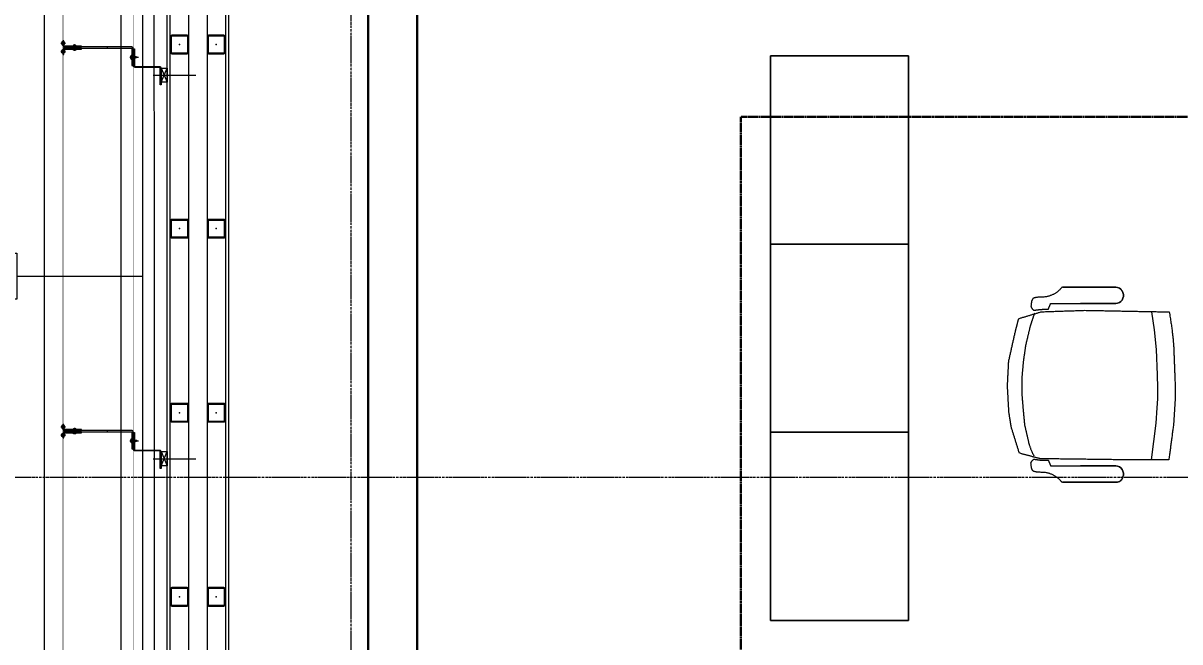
# Model space of a CAD drawing. Extents: x -1439 to 23780, y -1362 to 4476.
# Drawn here: x 1115.5 to 1492.7, y 1131.3 to 1333 of the extents above; entities that cross this region are included whole.
import ezdxf
from ezdxf.enums import TextEntityAlignment as Align

# ---------------------------------------------------------------- set-up
doc = ezdxf.new("R2010")
doc.units = 0
doc.header["$MEASUREMENT"] = 0
doc.linetypes.add('Audi$0$DASHDOT2', pattern=[0.5, 0.25, -0.125, 0, -0.125])
doc.linetypes.add('DASHED2', pattern=[0.375, 0.25, -0.125])
doc.layers.get('0').update_dxf_attribs({"color": 9, "lineweight": 9})
for name, color, linetype, lineweight in [('Audi$0$05', 8, 'Continuous', 9), ('Audi$0$06D', 8, 'Continuous', 9), ('Audi$0$10', 8, 'Continuous', 9), ('Audi$0$11', 8, 'Continuous', 9), ('Audi$0$22', 8, 'Continuous', 9), ('Audi$0$24', 8, 'Audi$0$DASHDOT2', 9), ('Audi$0$33', 8, 'Audi$0$BATTING', 9), ('E-KABLO', 7, 'Continuous', 30)]:
    doc.layers.add(name, color=color, linetype=linetype, lineweight=lineweight)
doc.styles.add('Audi$0$Arial', font='arial.ttf', dxfattribs={"height": 2.5})
doc.linetypes.add('Audi$0$BATTING', pattern='A,0.0001,-0.1,[134,ltypeshp.shx,S=0.1,R=0,X=-0.1,Y=0],-0.2,[134,ltypeshp.shx,S=0.1,R=180,X=0.1,Y=0],-0.1', length=0.4001)

# ---------------------------------------------------------------- blocks, each defined once
blk = doc.blocks.new('Audi$0$0_wallno')
blk.add_lwpolyline([(-7.84, 1.5), (7.942, 1.5), (7.942, -1.5), (-7.84, -1.5)], close=True)
blk.add_lwpolyline([(7.942, 0), (16.132, 0)])
at = {"style": 'Audi$0$Arial'}
blk.add_attdef('GENISLIK', text='', height=2, dxfattribs=at).set_placement((8.442, 0), align=Align.BOTTOM_LEFT)
blk.add_attdef('DUVARNO', text='', height=2, dxfattribs=at).set_placement((0, 0), align=Align.MIDDLE_CENTER)
blk.add_attdef('YUKSEKLIK', text='', height=2, dxfattribs=at).set_placement((8.442, -0.5), align=Align.TOP_LEFT)
blk = doc.blocks.new('Audi$0$Group-41-1')
for p, q in [((384804.5645, 69162.035), (384804.5645, 69161.585)), ((384805.1779, 69162.035), (384804.5645, 69162.035)), ((384805.1779, 69161.585), (384805.1779, 69162.035)), ((384804.5645, 69161.585), (384805.1779, 69161.585))]:
    blk.add_line(p, q)
at = {"flags": 128}
blk.add_lwpolyline([(384804.5645, 69162.035), (384805.1779, 69162.035), (384805.1779, 69161.585), (384804.5645, 69161.585)], close=True, dxfattribs=at)
blk = doc.blocks.new('Audi$0$Group-42-1')
at = {"layer": 'Audi$0$05', "color": 7}
for p in [(-1.2267, 0), (-0.6133, 0), (0, 0)]:
    blk.add_blockref('Audi$0$Group-41-1', p, dxfattribs=at)
blk = doc.blocks.new('Audi$0$Group-258-1')
at = {"linetype": 'Continuous'}
for p, q in [((384800.0983, 69164.505), (384800.0936, 69164.5084)), ((384800.71, 69164.505), (384800.7146, 69164.5084)), ((384800.2257, 69164.3995), (384800.1668, 69164.4084)), ((384800.2892, 69164.3936), (384800.2257, 69164.3995)), ((384800.3717, 69164.3904), (384800.2892, 69164.3936)), ((384800.4137, 69164.389), (384800.3717, 69164.3904)), ((384800.4502, 69164.389), (384800.4137, 69164.389)), ((384800.4792, 69164.3908), (384800.4502, 69164.389)), ((384800.5299, 69164.394), (384800.4792, 69164.3908)), ((384800.5895, 69164.4019), (384800.5299, 69164.394)), ((384800.6491, 69164.4097), (384800.5895, 69164.4019))]:
    blk.add_line(p, q, dxfattribs=at)
at = {"linetype": 'Continuous', "flags": 128}
for points in [[(384800.0862, 69164.6997), (384800.0862, 69164.6409), (384800.0862, 69164.6409)], [(384800.722, 69164.6997), (384800.722, 69164.6409), (384800.722, 69164.6409)], [(384800.0862, 69164.6409), (384800.0862, 69164.5259), (384800.0862, 69164.6409)], [(384800.1395, 69164.5259), (384800.1395, 69164.6409), (384800.1395, 69164.6409)], [(384800.6687, 69164.5259), (384800.6687, 69164.6409), (384800.6687, 69164.6409)], [(384800.722, 69164.6409), (384800.722, 69164.5259), (384800.722, 69164.6409)], [(384800.0862, 69164.5259), (384800.0862, 69164.5259), (384800.087, 69164.52)], [(384800.0862, 69164.5259), (384800.087, 69164.52), (384800.087, 69164.52)], [(384800.087, 69164.52), (384800.087, 69164.52), (384800.0892, 69164.5143)], [(384800.087, 69164.52), (384800.0892, 69164.5143), (384800.0892, 69164.5143)], [(384800.0892, 69164.5143), (384800.0892, 69164.5143), (384800.0929, 69164.5094)], [(384800.0892, 69164.5143), (384800.0936, 69164.5084), (384800.0929, 69164.5094)], [(384800.0977, 69164.5054), (384800.0977, 69164.5054), (384800.1034, 69164.5026)], [(384800.0977, 69164.5054), (384800.1034, 69164.5026), (384800.1034, 69164.5026)], [(384800.1034, 69164.5026), (384800.1034, 69164.5026), (384800.1096, 69164.5011)], [(384800.1034, 69164.5026), (384800.1096, 69164.5011), (384800.1096, 69164.5011)], [(384800.1096, 69164.5011), (384800.1096, 69164.5011), (384800.1161, 69164.5011)], [(384800.1096, 69164.5011), (384800.1161, 69164.5011), (384800.1161, 69164.5011)], [(384800.1161, 69164.5011), (384800.1161, 69164.5011), (384800.1223, 69164.5026)], [(384800.1161, 69164.5011), (384800.1223, 69164.5026), (384800.1223, 69164.5026)], [(384800.1223, 69164.5026), (384800.1223, 69164.5026), (384800.128, 69164.5054)], [(384800.1223, 69164.5026), (384800.128, 69164.5054), (384800.128, 69164.5054)], [(384800.128, 69164.5054), (384800.128, 69164.5054), (384800.1328, 69164.5094)], [(384800.128, 69164.5054), (384800.1328, 69164.5094), (384800.1328, 69164.5094)], [(384800.1328, 69164.5094), (384800.1328, 69164.5094), (384800.1365, 69164.5143)], [(384800.1328, 69164.5094), (384800.1365, 69164.5143), (384800.1365, 69164.5143)], [(384800.1365, 69164.5143), (384800.1365, 69164.5143), (384800.1387, 69164.52)], [(384800.1365, 69164.5143), (384800.1387, 69164.52), (384800.1387, 69164.52)], [(384800.1387, 69164.52), (384800.1387, 69164.52), (384800.1395, 69164.5259)], [(384800.1387, 69164.52), (384800.1395, 69164.5259), (384800.1395, 69164.5259)], [(384800.6695, 69164.52), (384800.6695, 69164.52), (384800.6687, 69164.5259)], [(384800.6695, 69164.52), (384800.6687, 69164.5259), (384800.6687, 69164.5259)], [(384800.6718, 69164.5143), (384800.6718, 69164.5143), (384800.6695, 69164.52)], [(384800.6718, 69164.5143), (384800.6695, 69164.52), (384800.6695, 69164.52)], [(384800.6754, 69164.5094), (384800.6754, 69164.5094), (384800.6718, 69164.5143)], [(384800.6754, 69164.5094), (384800.6718, 69164.5143), (384800.6718, 69164.5143)], [(384800.6802, 69164.5054), (384800.6802, 69164.5054), (384800.6754, 69164.5094)], [(384800.6802, 69164.5054), (384800.6754, 69164.5094), (384800.6754, 69164.5094)], [(384800.6859, 69164.5026), (384800.6859, 69164.5026), (384800.6802, 69164.5054)], [(384800.6859, 69164.5026), (384800.6802, 69164.5054), (384800.6802, 69164.5054)], [(384800.6922, 69164.5011), (384800.6922, 69164.5011), (384800.6859, 69164.5026)], [(384800.6922, 69164.5011), (384800.6859, 69164.5026), (384800.6859, 69164.5026)], [(384800.6986, 69164.5011), (384800.6986, 69164.5011), (384800.6922, 69164.5011)], [(384800.6986, 69164.5011), (384800.6922, 69164.5011), (384800.6922, 69164.5011)], [(384800.7048, 69164.5026), (384800.7048, 69164.5026), (384800.6986, 69164.5011)], [(384800.7048, 69164.5026), (384800.6986, 69164.5011), (384800.6986, 69164.5011)], [(384800.7105, 69164.5054), (384800.7105, 69164.5054), (384800.7048, 69164.5026)], [(384800.7105, 69164.5054), (384800.7048, 69164.5026), (384800.7048, 69164.5026)], [(384800.719, 69164.5143), (384800.7146, 69164.5084), (384800.7153, 69164.5094)], [(384800.719, 69164.5143), (384800.719, 69164.5143), (384800.7153, 69164.5094)], [(384800.7213, 69164.52), (384800.7213, 69164.52), (384800.719, 69164.5143)], [(384800.7213, 69164.52), (384800.719, 69164.5143), (384800.719, 69164.5143)], [(384800.722, 69164.5259), (384800.722, 69164.5259), (384800.7213, 69164.52)], [(384800.722, 69164.5259), (384800.7213, 69164.52), (384800.7213, 69164.52)]]:
    blk.add_lwpolyline(points, close=True, dxfattribs=at)
at = {"linetype": 'Continuous'}
for points in [[(384800.4074, 69164.8792), (384800.3673, 69164.8772), (384800.3272, 69164.8751)], [(384800.4932, 69164.8746), (384800.4503, 69164.8769), (384800.4074, 69164.8792)], [(384800.1886, 69164.8426), (384800.1775, 69164.8055), (384800.1663, 69164.7685)], [(384800.2312, 69164.8536), (384800.2099, 69164.8481), (384800.1886, 69164.8426)], [(384800.3272, 69164.8751), (384800.2792, 69164.8644), (384800.2312, 69164.8536)], [(384800.5432, 69164.8666), (384800.5182, 69164.8706), (384800.4932, 69164.8746)], [(384800.6271, 69164.8405), (384800.5851, 69164.8535), (384800.5432, 69164.8666)], [(384800.6454, 69164.7717), (384800.6363, 69164.8061), (384800.6271, 69164.8405)], [(384800.1182, 69164.7571), (384800.1184, 69164.788), (384800.1261, 69164.8013), (384800.1481, 69164.8026)], [(384800.1481, 69164.8026), (384800.1523, 69164.8031), (384800.1616, 69164.7937)], [(384800.2113, 69164.8039), (384800.1911, 69164.7972), (384800.1708, 69164.7905)], [(384800.2746, 69164.8191), (384800.2429, 69164.8115), (384800.2113, 69164.8039)], [(384800.3252, 69164.8264), (384800.2999, 69164.8227), (384800.2746, 69164.8191)], [(384800.3841, 69164.8318), (384800.3546, 69164.8291), (384800.3252, 69164.8264)], [(384800.4307, 69164.8318), (384800.4074, 69164.8318), (384800.3841, 69164.8318)], [(384800.4872, 69164.8271), (384800.4589, 69164.8295), (384800.4307, 69164.8318)], [(384800.5356, 69164.8225), (384800.5114, 69164.8248), (384800.4872, 69164.8271)], [(384800.5919, 69164.8096), (384800.5638, 69164.8161), (384800.5356, 69164.8225)], [(384800.637, 69164.7924), (384800.6046, 69164.8075), (384800.5919, 69164.8096)], [(384800.6601, 69164.8026), (384800.656, 69164.8031), (384800.6466, 69164.7937)], [(384800.69, 69164.7571), (384800.6898, 69164.788), (384800.6822, 69164.8013), (384800.6601, 69164.8026)], [(384800.1585, 69164.7715), (384800.1583, 69164.7588), (384800.158, 69164.7461)], [(384800.1616, 69164.7937), (384800.1601, 69164.7826), (384800.1585, 69164.7715)], [(384800.1663, 69164.7685), (384800.1639, 69164.6975), (384800.1616, 69164.6266)], [(384800.6491, 69164.4746), (384800.6472, 69164.6232), (384800.6454, 69164.7717)], [(384800.6466, 69164.7937), (384800.6482, 69164.7826), (384800.6497, 69164.7715)], [(384800.6497, 69164.7715), (384800.65, 69164.7588), (384800.6502, 69164.7461)], [(384800.0854, 69164.7011), (384800.1126, 69164.7212), (384800.1182, 69164.7571)], [(384800.158, 69164.7461), (384800.1488, 69164.7423), (384800.1395, 69164.7385)], [(384800.1395, 69164.7385), (384800.1395, 69164.6897), (384800.1395, 69164.6409)], [(384800.6502, 69164.7461), (384800.6595, 69164.7423), (384800.6687, 69164.7385)], [(384800.6687, 69164.7385), (384800.6687, 69164.6897), (384800.6687, 69164.6409)], [(384800.7229, 69164.7011), (384800.6957, 69164.7212), (384800.69, 69164.7571)], [(384800.1616, 69164.6266), (384800.1642, 69164.4892), (384800.1668, 69164.3518)], [(384800.6491, 69164.3531), (384800.6491, 69164.4138), (384800.6491, 69164.4746)], [(384800.1668, 69164.3518), (384800.2302, 69164.3409), (384800.278, 69164.3374)], [(384800.5299, 69164.3374), (384800.5895, 69164.3452), (384800.6491, 69164.3531)], [(384800.278, 69164.3374), (384800.3427, 69164.3349), (384800.4074, 69164.3324)], [(384800.4074, 69164.3324), (384800.4288, 69164.3324), (384800.4502, 69164.3324)], [(384800.4502, 69164.3324), (384800.4901, 69164.3349), (384800.5299, 69164.3374)]]:
    blk.add_open_spline(points, degree=2, dxfattribs=at)
blk = doc.blocks.new('Audi$0$p- alum kaplama profil')
at = {"lineweight": 13}
blk.add_lwpolyline([(7.12, 12.59), (7.12, 26.49)], dxfattribs=at)
at = {"lineweight": 18}
blk.add_lwpolyline([(4.09, 6.16), (-1.41, 6.16), (-1.41, 6.46), (4.09, 6.46, 0.414214), (4.29, 6.66), (4.29, 14.66, -0.414214), (4.79, 15.16), (10.29, 15.16), (10.29, 14.86), (4.79, 14.86, 0.414214), (4.59, 14.66), (4.59, 6.66, -0.414214)], format="xyb", close=True, dxfattribs=at)
at = {"lineweight": 5}
blk.add_lwpolyline([(9.44, 15.16), (4.79, 15.16), (4.79, 17.16), (9.44, 17.16)], close=True, dxfattribs=at)
for points in [[(4.79, 15.16), (9.44, 17.16)], [(9.44, 15.16), (4.79, 17.16)]]:
    blk.add_lwpolyline(points, dxfattribs=at)
blk.add_lwpolyline([(-2.06, 5.56), (-2.06, -2.34), (-2.06, -15.69), (-1.66, -15.69), (-1.66, -2.34), (-1.66, 5.56), (-1.66, 5.56), (-1.66, 5.57), (-1.66, 5.57), (-1.66, 5.58), (-1.66, 5.58), (-1.65, 5.59), (-1.65, 5.59), (-1.65, 5.59), (-1.65, 5.6), (-1.65, 5.6), (-1.64, 5.61), (-1.64, 5.61), (-1.64, 5.62), (-1.64, 5.62), (-1.63, 5.62), (-1.63, 5.63), (-1.63, 5.63), (-1.62, 5.63), (-1.62, 5.64), (-1.61, 5.64), (-1.61, 5.64), (-1.61, 5.64), (-1.6, 5.65), (-1.6, 5.65), (-1.59, 5.65), (-1.59, 5.65), (-1.58, 5.65), (-1.58, 5.65), (-1.57, 5.66), (-1.57, 5.66), (-1.56, 5.66), (-1.56, 5.66), (3.94, 5.66), (3.94, 6.06), (-1.56, 6.06), (-1.58, 6.06), (-1.61, 6.05), (-1.63, 6.05), (-1.66, 6.05), (-1.68, 6.04), (-1.7, 6.03), (-1.73, 6.03), (-1.75, 6.02), (-1.77, 6.01), (-1.79, 6), (-1.82, 5.99), (-1.84, 5.97), (-1.86, 5.96), (-1.88, 5.94), (-1.89, 5.93), (-1.91, 5.91), (-1.93, 5.89), (-1.95, 5.87), (-1.96, 5.85), (-1.97, 5.83), (-1.99, 5.81), (-2, 5.79), (-2.01, 5.77), (-2.02, 5.75), (-2.03, 5.72), (-2.04, 5.7), (-2.04, 5.68), (-2.05, 5.65), (-2.05, 5.63), (-2.06, 5.61), (-2.06, 5.58)], close=True)
blk.add_lwpolyline([(-1.66, -2.34), (-2.06, -2.34)])
for points in [[(-2.36, -10.84), (-2.36, -16.39), (-2.36, -16.39, -0.414214), (-2.51, -16.54), (-2.51, -16.54), (-4.06, -16.54), (-4.06, -16.84), (-2.51, -16.84), (-2.51, -16.84, 0.414214), (-2.06, -16.39), (-2.06, -10.84)], [(-1.36, -10.84), (-1.66, -10.84), (-1.66, -16.39, 0.414214), (-1.21, -16.84), (-1.21, -16.84), (0.34, -16.84), (0.34, -16.54), (-1.21, -16.54), (-1.21, -16.54, -0.414214), (-1.36, -16.39), (-1.36, -16.39)]]:
    blk.add_lwpolyline(points, format="xyb", close=True)
for points in [[(1.05, 6.91, -10), (1.29, 7.56, -10)], [(1.29, 4.93, -10), (1.29, 7.8, -10)], [(1.53, 6.82, -10), (1.29, 7.56, -10)], [(0.67, 5.66, -10), (1.91, 5.66, -10)], [(0.67, 5.66, -10), (0.67, 5.64, -10), (0.67, 5.62, -10), (0.67, 5.6, -10), (0.68, 5.58, -10), (0.68, 5.56, -10), (0.69, 5.54, -10), (0.69, 5.52, -10), (0.7, 5.5, -10), (0.7, 5.48, -10), (0.71, 5.46, -10), (0.72, 5.45, -10), (0.73, 5.43, -10), (0.74, 5.41, -10), (0.75, 5.4, -10), (0.76, 5.38, -10), (0.77, 5.36, -10), (0.79, 5.35, -10), (0.8, 5.33, -10), (0.81, 5.32, -10), (0.83, 5.31, -10), (0.84, 5.29, -10), (0.86, 5.28, -10), (0.87, 5.27, -10), (0.89, 5.26, -10), (0.91, 5.25, -10), (0.92, 5.24, -10), (0.94, 5.23, -10), (0.96, 5.22, -10), (0.98, 5.21, -10), (1, 5.21, -10), (1.02, 5.2, -10), (1.03, 5.2, -10)], [(0.96, 5.66, -10), (0.97, 5.66, -10), (0.97, 5.66, -10), (0.97, 5.66, -10), (0.98, 5.66, -10), (0.98, 5.66, -10), (0.99, 5.66, -10), (0.99, 5.66, -10), (1, 5.66, -10), (1, 5.67, -10), (1, 5.67, -10), (1.01, 5.67, -10), (1.01, 5.67, -10), (1.01, 5.67, -10), (1.02, 5.68, -10), (1.02, 5.68, -10), (1.02, 5.68, -10), (1.03, 5.69, -10), (1.03, 5.69, -10), (1.03, 5.69, -10), (1.04, 5.7, -10), (1.04, 5.7, -10), (1.04, 5.7, -10), (1.04, 5.71, -10), (1.04, 5.71, -10), (1.05, 5.72, -10), (1.05, 5.72, -10), (1.05, 5.72, -10), (1.05, 5.73, -10), (1.05, 5.73, -10), (1.05, 5.74, -10), (1.05, 5.74, -10), (1.05, 5.75, -10)], [(1.61, 6.87, -10), (0.98, 6.96, -10)], [(1.33, 5.85, -10), (0.98, 5.88, -10)], [(1.56, 7.05, -10), (1.02, 7.13, -10)], [(1.03, 5.2, -10), (1.04, 5.2, -10), (1.05, 5.19, -10), (1.05, 5.19, -10), (1.06, 5.19, -10), (1.06, 5.19, -10), (1.07, 5.19, -10), (1.07, 5.19, -10), (1.08, 5.19, -10), (1.08, 5.19, -10), (1.09, 5.19, -10), (1.09, 5.18, -10), (1.1, 5.18, -10), (1.1, 5.18, -10), (1.11, 5.18, -10), (1.11, 5.18, -10), (1.12, 5.18, -10), (1.12, 5.18, -10), (1.13, 5.18, -10), (1.13, 5.18, -10), (1.14, 5.18, -10), (1.15, 5.18, -10), (1.15, 5.18, -10), (1.16, 5.17, -10), (1.16, 5.17, -10), (1.17, 5.17, -10), (1.17, 5.17, -10), (1.18, 5.17, -10), (1.18, 5.17, -10), (1.19, 5.17, -10), (1.19, 5.17, -10), (1.2, 5.17, -10), (1.2, 5.17, -10)], [(1.05, 5.83, -10), (1.05, 6.01, -10)], [(1.05, 5.75, -10), (1.05, 5.83, -10)], [(1.2, 5.17, -10), (1.2, 5.2, -10)], [(1.38, 5.2, -10), (1.2, 5.2, -10)], [(1.29, 6.16, -10), (1.29, 6.26, -10)], [(1.38, 5.17, -10), (1.38, 5.2, -10)], [(1.38, 5.17, -10), (1.38, 5.17, -10), (1.39, 5.17, -10), (1.39, 5.17, -10), (1.4, 5.17, -10), (1.41, 5.17, -10), (1.41, 5.17, -10), (1.42, 5.17, -10), (1.42, 5.17, -10), (1.43, 5.17, -10), (1.43, 5.18, -10), (1.44, 5.18, -10), (1.44, 5.18, -10), (1.45, 5.18, -10), (1.45, 5.18, -10), (1.46, 5.18, -10), (1.46, 5.18, -10), (1.47, 5.18, -10), (1.47, 5.18, -10), (1.48, 5.18, -10), (1.48, 5.18, -10), (1.49, 5.18, -10), (1.5, 5.19, -10), (1.5, 5.19, -10), (1.51, 5.19, -10), (1.51, 5.19, -10), (1.52, 5.19, -10), (1.52, 5.19, -10), (1.53, 5.19, -10), (1.53, 5.19, -10), (1.54, 5.19, -10), (1.54, 5.2, -10), (1.55, 5.2, -10)], [(1.53, 5.75, -10), (1.53, 5.92, -10)], [(1.53, 5.75, -10), (1.53, 5.74, -10), (1.53, 5.74, -10), (1.53, 5.73, -10), (1.53, 5.73, -10), (1.53, 5.72, -10), (1.54, 5.72, -10), (1.54, 5.72, -10), (1.54, 5.71, -10), (1.54, 5.71, -10), (1.54, 5.7, -10), (1.54, 5.7, -10), (1.55, 5.7, -10), (1.55, 5.69, -10), (1.55, 5.69, -10), (1.55, 5.69, -10), (1.56, 5.68, -10), (1.56, 5.68, -10), (1.56, 5.68, -10), (1.57, 5.67, -10), (1.57, 5.67, -10), (1.58, 5.67, -10), (1.58, 5.67, -10), (1.58, 5.67, -10), (1.59, 5.66, -10), (1.59, 5.66, -10), (1.6, 5.66, -10), (1.6, 5.66, -10), (1.6, 5.66, -10), (1.61, 5.66, -10), (1.61, 5.66, -10), (1.62, 5.66, -10), (1.62, 5.66, -10)], [(1.55, 5.2, -10), (1.57, 5.2, -10), (1.59, 5.21, -10), (1.6, 5.21, -10), (1.62, 5.22, -10), (1.64, 5.23, -10), (1.66, 5.24, -10), (1.68, 5.25, -10), (1.69, 5.26, -10), (1.71, 5.27, -10), (1.73, 5.28, -10), (1.74, 5.29, -10), (1.76, 5.31, -10), (1.77, 5.32, -10), (1.78, 5.33, -10), (1.8, 5.35, -10), (1.81, 5.36, -10), (1.82, 5.38, -10), (1.83, 5.4, -10), (1.84, 5.41, -10), (1.85, 5.43, -10), (1.86, 5.45, -10), (1.87, 5.46, -10), (1.88, 5.48, -10), (1.89, 5.5, -10), (1.89, 5.52, -10), (1.9, 5.54, -10), (1.9, 5.56, -10), (1.9, 5.58, -10), (1.91, 5.6, -10), (1.91, 5.62, -10), (1.91, 5.64, -10), (1.91, 5.66, -10)], [(-2.86, -13.04, 0), (-0.86, -13.04, 0)], [(-2.36, -12.52, 0), (-2.4, -12.53, 0), (-2.43, -12.56, 0), (-2.47, -12.58, 0), (-2.5, -12.6, 0), (-2.53, -12.63, 0), (-2.56, -12.66, 0), (-2.59, -12.69, 0), (-2.61, -12.73, 0), (-2.63, -12.76, 0), (-2.65, -12.8, 0), (-2.67, -12.84, 0), (-2.68, -12.88, 0), (-2.69, -12.92, 0), (-2.7, -12.96, 0), (-2.71, -13, 0), (-2.71, -13.04, 0), (-2.71, -13.08, 0), (-2.7, -13.13, 0), (-2.69, -13.17, 0), (-2.68, -13.21, 0), (-2.67, -13.25, 0), (-2.65, -13.28, 0), (-2.63, -13.32, 0), (-2.61, -13.36, 0), (-2.59, -13.39, 0), (-2.56, -13.42, 0), (-2.53, -13.45, 0), (-2.5, -13.48, 0), (-2.47, -13.51, 0), (-2.43, -13.53, 0), (-2.4, -13.55, 0), (-2.36, -13.57, 0)], [(-2.36, -13.04, 0), (-2.36, -12.52, 0)], [(-2.36, -13.04, 0), (-2.36, -12.73, 0)], [(-2.36, -12.73, 0), (-2.36, -13.04, 0)], [(-1.36, -12.73, 0), (-2.36, -12.73, 0)], [(-2.36, -13.04, 0), (-2.36, -13.36, 0)], [(-2.36, -13.04, 0), (-2.36, -13.57, 0)], [(-2.36, -13.36, 0), (-2.36, -13.04, 0)], [(-1.36, -13.36, 0), (-2.36, -13.36, 0)], [(-1.36, -13.04, 0), (-1.36, -12.37, 0)], [(-1.36, -13.72, 0), (-1.32, -13.68, 0), (-1.29, -13.65, 0), (-1.26, -13.61, 0), (-1.23, -13.58, 0), (-1.2, -13.54, 0), (-1.18, -13.5, 0), (-1.16, -13.45, 0), (-1.14, -13.41, 0), (-1.12, -13.37, 0), (-1.1, -13.32, 0), (-1.09, -13.28, 0), (-1.08, -13.23, 0), (-1.07, -13.18, 0), (-1.06, -13.14, 0), (-1.06, -13.09, 0), (-1.06, -13.04, 0), (-1.06, -12.99, 0), (-1.06, -12.95, 0), (-1.07, -12.9, 0), (-1.08, -12.85, 0), (-1.09, -12.81, 0), (-1.1, -12.76, 0), (-1.12, -12.72, 0), (-1.14, -12.67, 0), (-1.16, -12.63, 0), (-1.18, -12.59, 0), (-1.2, -12.55, 0), (-1.23, -12.51, 0), (-1.26, -12.47, 0), (-1.29, -12.43, 0), (-1.32, -12.4, 0), (-1.36, -12.37, 0)], [(-1.36, -13.04, 0), (-1.36, -13.72, 0)], [(-3.84, -17.04, 0), (-3.81, -17.07, 0), (-3.78, -17.1, 0), (-3.75, -17.12, 0), (-3.72, -17.15, 0), (-3.69, -17.17, 0), (-3.66, -17.19, 0), (-3.62, -17.21, 0), (-3.59, -17.23, 0), (-3.55, -17.24, 0), (-3.52, -17.26, 0), (-3.48, -17.27, 0), (-3.44, -17.28, 0), (-3.4, -17.28, 0), (-3.36, -17.29, 0), (-3.32, -17.29, 0), (-3.29, -17.29, 0), (-3.25, -17.29, 0), (-3.21, -17.29, 0), (-3.17, -17.28, 0), (-3.13, -17.28, 0), (-3.09, -17.27, 0), (-3.06, -17.26, 0), (-3.02, -17.24, 0), (-2.98, -17.23, 0), (-2.95, -17.21, 0), (-2.91, -17.19, 0), (-2.88, -17.17, 0), (-2.85, -17.15, 0), (-2.82, -17.12, 0), (-2.79, -17.1, 0), (-2.76, -17.07, 0), (-2.73, -17.04, 0)], [(-3.29, -17.04, 0), (-3.84, -17.04, 0)], [(-2.85, -16.54, 0), (-2.86, -16.51, 0), (-2.87, -16.47, 0), (-2.89, -16.44, 0), (-2.91, -16.41, 0), (-2.93, -16.38, 0), (-2.96, -16.35, 0), (-2.98, -16.33, 0), (-3.01, -16.31, 0), (-3.04, -16.29, 0), (-3.07, -16.27, 0), (-3.11, -16.25, 0), (-3.14, -16.24, 0), (-3.18, -16.23, 0), (-3.21, -16.22, 0), (-3.25, -16.22, 0), (-3.29, -16.22, 0), (-3.32, -16.22, 0), (-3.36, -16.22, 0), (-3.39, -16.23, 0), (-3.43, -16.24, 0), (-3.46, -16.25, 0), (-3.5, -16.27, 0), (-3.53, -16.29, 0), (-3.56, -16.31, 0), (-3.59, -16.33, 0), (-3.61, -16.35, 0), (-3.64, -16.38, 0), (-3.66, -16.41, 0), (-3.68, -16.44, 0), (-3.7, -16.47, 0), (-3.71, -16.51, 0), (-3.73, -16.54, 0)], [(-3.29, -16.54, 0), (-3.73, -16.54, 0)], [(-3.29, -16.54, 0), (-3.55, -16.54, 0)], [(-3.55, -16.54, 0), (-3.29, -16.54, 0)], [(-3.55, -17.04, 0), (-3.55, -16.54, 0)], [(-3.29, -17.54, 0), (-3.29, -16.04, 0)], [(-3.29, -16.54, 0), (-2.85, -16.54, 0)], [(-3.29, -16.54, 0), (-3.03, -16.54, 0)], [(-3.03, -16.54, 0), (-3.29, -16.54, 0)], [(-3.29, -17.04, 0), (-2.73, -17.04, 0)], [(-3.03, -17.04, 0), (-3.03, -16.54, 0)], [(-0.56, -17.04, 0), (-1.11, -17.04, 0)], [(0, -17.04, 0), (-0.03, -17.07, 0), (-0.06, -17.1, 0), (-0.09, -17.12, 0), (-0.12, -17.15, 0), (-0.15, -17.17, 0), (-0.18, -17.19, 0), (-0.22, -17.21, 0), (-0.25, -17.23, 0), (-0.29, -17.24, 0), (-0.33, -17.26, 0), (-0.36, -17.27, 0), (-0.4, -17.28, 0), (-0.44, -17.28, 0), (-0.48, -17.29, 0), (-0.52, -17.29, 0), (-0.56, -17.29, 0), (-0.59, -17.29, 0), (-0.63, -17.29, 0), (-0.67, -17.28, 0), (-0.71, -17.28, 0), (-0.75, -17.27, 0), (-0.79, -17.26, 0), (-0.82, -17.24, 0), (-0.86, -17.23, 0), (-0.89, -17.21, 0), (-0.93, -17.19, 0), (-0.96, -17.17, 0), (-0.99, -17.15, 0), (-1.02, -17.12, 0), (-1.05, -17.1, 0), (-1.08, -17.07, 0), (-1.11, -17.04, 0)], [(-1, -16.54, 0), (-0.98, -16.51, 0), (-0.97, -16.47, 0), (-0.95, -16.44, 0), (-0.93, -16.41, 0), (-0.91, -16.38, 0), (-0.88, -16.35, 0), (-0.86, -16.33, 0), (-0.83, -16.31, 0), (-0.8, -16.29, 0), (-0.77, -16.27, 0), (-0.73, -16.25, 0), (-0.7, -16.24, 0), (-0.66, -16.23, 0), (-0.63, -16.22, 0), (-0.59, -16.22, 0), (-0.56, -16.22, 0), (-0.52, -16.22, 0), (-0.48, -16.22, 0), (-0.45, -16.23, 0), (-0.41, -16.24, 0), (-0.38, -16.25, 0), (-0.34, -16.27, 0), (-0.31, -16.29, 0), (-0.28, -16.31, 0), (-0.25, -16.33, 0), (-0.23, -16.35, 0), (-0.2, -16.38, 0), (-0.18, -16.41, 0), (-0.16, -16.44, 0), (-0.14, -16.47, 0), (-0.13, -16.51, 0), (-0.12, -16.54, 0)], [(-0.56, -16.54, 0), (-1, -16.54, 0)], [(-0.56, -16.54, 0), (-0.82, -16.54, 0)], [(-0.82, -16.54, 0), (-0.56, -16.54, 0)], [(-0.82, -17.04, 0), (-0.82, -16.54, 0)], [(-0.56, -17.54, 0), (-0.56, -16.04, 0)], [(-0.56, -16.54, 0), (-0.3, -16.54, 0)], [(-0.56, -16.54, 0), (-0.12, -16.54, 0)], [(-0.3, -16.54, 0), (-0.56, -16.54, 0)], [(-0.56, -17.04, 0), (0, -17.04, 0)], [(-0.3, -17.04, 0), (-0.3, -16.54, 0)]]:
    blk.add_polyline3d(points)
blk = doc.blocks.new('Audi$0$P-AKS_AUDI')
at = {"layer": 'Audi$0$24'}
for points in [[(-3500, -2590), (-3500, 1250)], [(-3840, -1600), (360, -1600)]]:
    blk.add_lwpolyline(points, dxfattribs=at)
blk = doc.blocks.new('Audi$0$prf-60x60')
for points in [[(-2.5, -6), (2.5, -6, 0.414214), (3, -5.5), (3, -0.5, 0.414214), (2.5, 0), (-2.5, 0, 0.414214), (-3, -0.5), (-3, -5.5, 0.414214)], [(-2.5, -5.7), (2.5, -5.7, 0.414214), (2.7, -5.5), (2.7, -0.5, 0.414214), (2.5, -0.3), (-2.5, -0.3, 0.414214), (-2.7, -0.5), (-2.7, -5.5, 0.414214)]]:
    blk.add_lwpolyline(points, format="xyb", close=True)
at = {"color": 252}
blk.add_point((0, -3), dxfattribs=at)
blk = doc.blocks.new('Audi$0$p-zemin kat')
at = {"layer": 'Audi$0$06D'}
for points in [[(1147.5, 944.38), (1147.5, 1425)], [(1154.5, 950), (1154.5, 1425)], [(1719.26, 285), (1122.5, 285), (1122.5, 1420)]]:
    blk.add_lwpolyline(points, dxfattribs=at)
blk.add_lwpolyline([(1169.5, 1413), (1175.5, 1413), (1175.5, 957), (1169.5, 957)], close=True, dxfattribs=at)
at = {"layer": 'Audi$0$10'}
for points, const_width in [([(1151.5, 943.37), (1151.5, 1425)], 0.1), ([(1719.26, 291), (1128.5, 291), (1128.5, 1420.16)], 0.2)]:
    blk.add_lwpolyline(points, dxfattribs=dict(at, const_width=const_width))
at = {"layer": 'Audi$0$11'}
for points in [[(1162.5, 1420), (1182.5, 1420), (1182.5, 950), (1162.5, 950)], [(1163.5, 1419), (1181.5, 1419), (1181.5, 951), (1163.5, 951)]]:
    blk.add_lwpolyline(points, close=True, dxfattribs=at)
at = {"layer": 'Audi$0$33', "ltscale": 0.4}
blk.add_lwpolyline([(1158.43, 950), (1158.25, 1422.5)], dxfattribs=at)
at = {"layer": 'Audi$0$10'}
for p in [(1166.5, 1329), (1178.5, 1329), (1166.5, 1269), (1178.5, 1269), (1166.5, 1209), (1178.5, 1209), (1166.5, 1149), (1178.5, 1149)]:
    blk.add_blockref('Audi$0$prf-60x60', p, dxfattribs=at)
at = {"layer": 'Audi$0$10', "rotation": 270}
for p in [(1145.34, 1323.14), (1145.34, 1198.14)]:
    blk.add_blockref('Audi$0$p- alum kaplama profil', p, dxfattribs=at)
at = {"layer": 'Audi$0$24'}
blk.add_blockref('Audi$0$P-AKS_AUDI', (4722.5, 2785), dxfattribs=at)

msp = doc.modelspace()

# ---------------------------------------------------------------- linework, layer by layer
at = {"layer": 'E-KABLO', "color": 4}
msp.add_line((1244.03, 786.57), (1244.03, 1626.71), dxfattribs=at)
at = {"layer": 'E-KABLO', "color": 6}
msp.add_line((1228.07, 750), (1228.07, 1605.75), dxfattribs=at)
at = {"layer": 'E-KABLO', "color": 4, "linetype": 'DASHED2'}
for p in [(1349.57, 987.26), (1544.87, 1302.4)]:
    msp.add_line(p, (1349.57, 1302.4), dxfattribs=at)

# ---------------------------------------------------------------- block references
at = {"layer": 'Audi$0$05', "color": 7, "xscale": -100, "yscale": 100, "zscale": 100, "rotation": 90}
msp.add_blockref('Audi$0$Group-42-1', (6917562.73, 38481656.08), dxfattribs=at)
at = {"layer": 'Audi$0$05', "color": 7, "extrusion": (0, 0, -1), "xscale": 100, "yscale": 100, "zscale": -100, "rotation": 270}
msp.add_blockref('Audi$0$Group-258-1', (-6917924.39, 38481255.54), dxfattribs=at)
at = {"layer": 'Audi$0$10'}
msp.add_blockref('Audi$0$p-zemin kat', (0, 0), dxfattribs=at)
at = {"layer": 'Audi$0$22'}
ref = msp.add_blockref('Audi$0$0_wallno', (1073.78, 1250.5), dxfattribs=dict(at, xscale=5, yscale=5, zscale=5))
ref.add_attrib('DUVARNO', 'AUDI-GC02', dxfattribs={"layer": '0', "height": 10, "style": 'Audi$0$Arial'}).set_placement((1073.78, 1250.5), align=Align.MIDDLE_CENTER)

doc.saveas('drawing.dxf')
